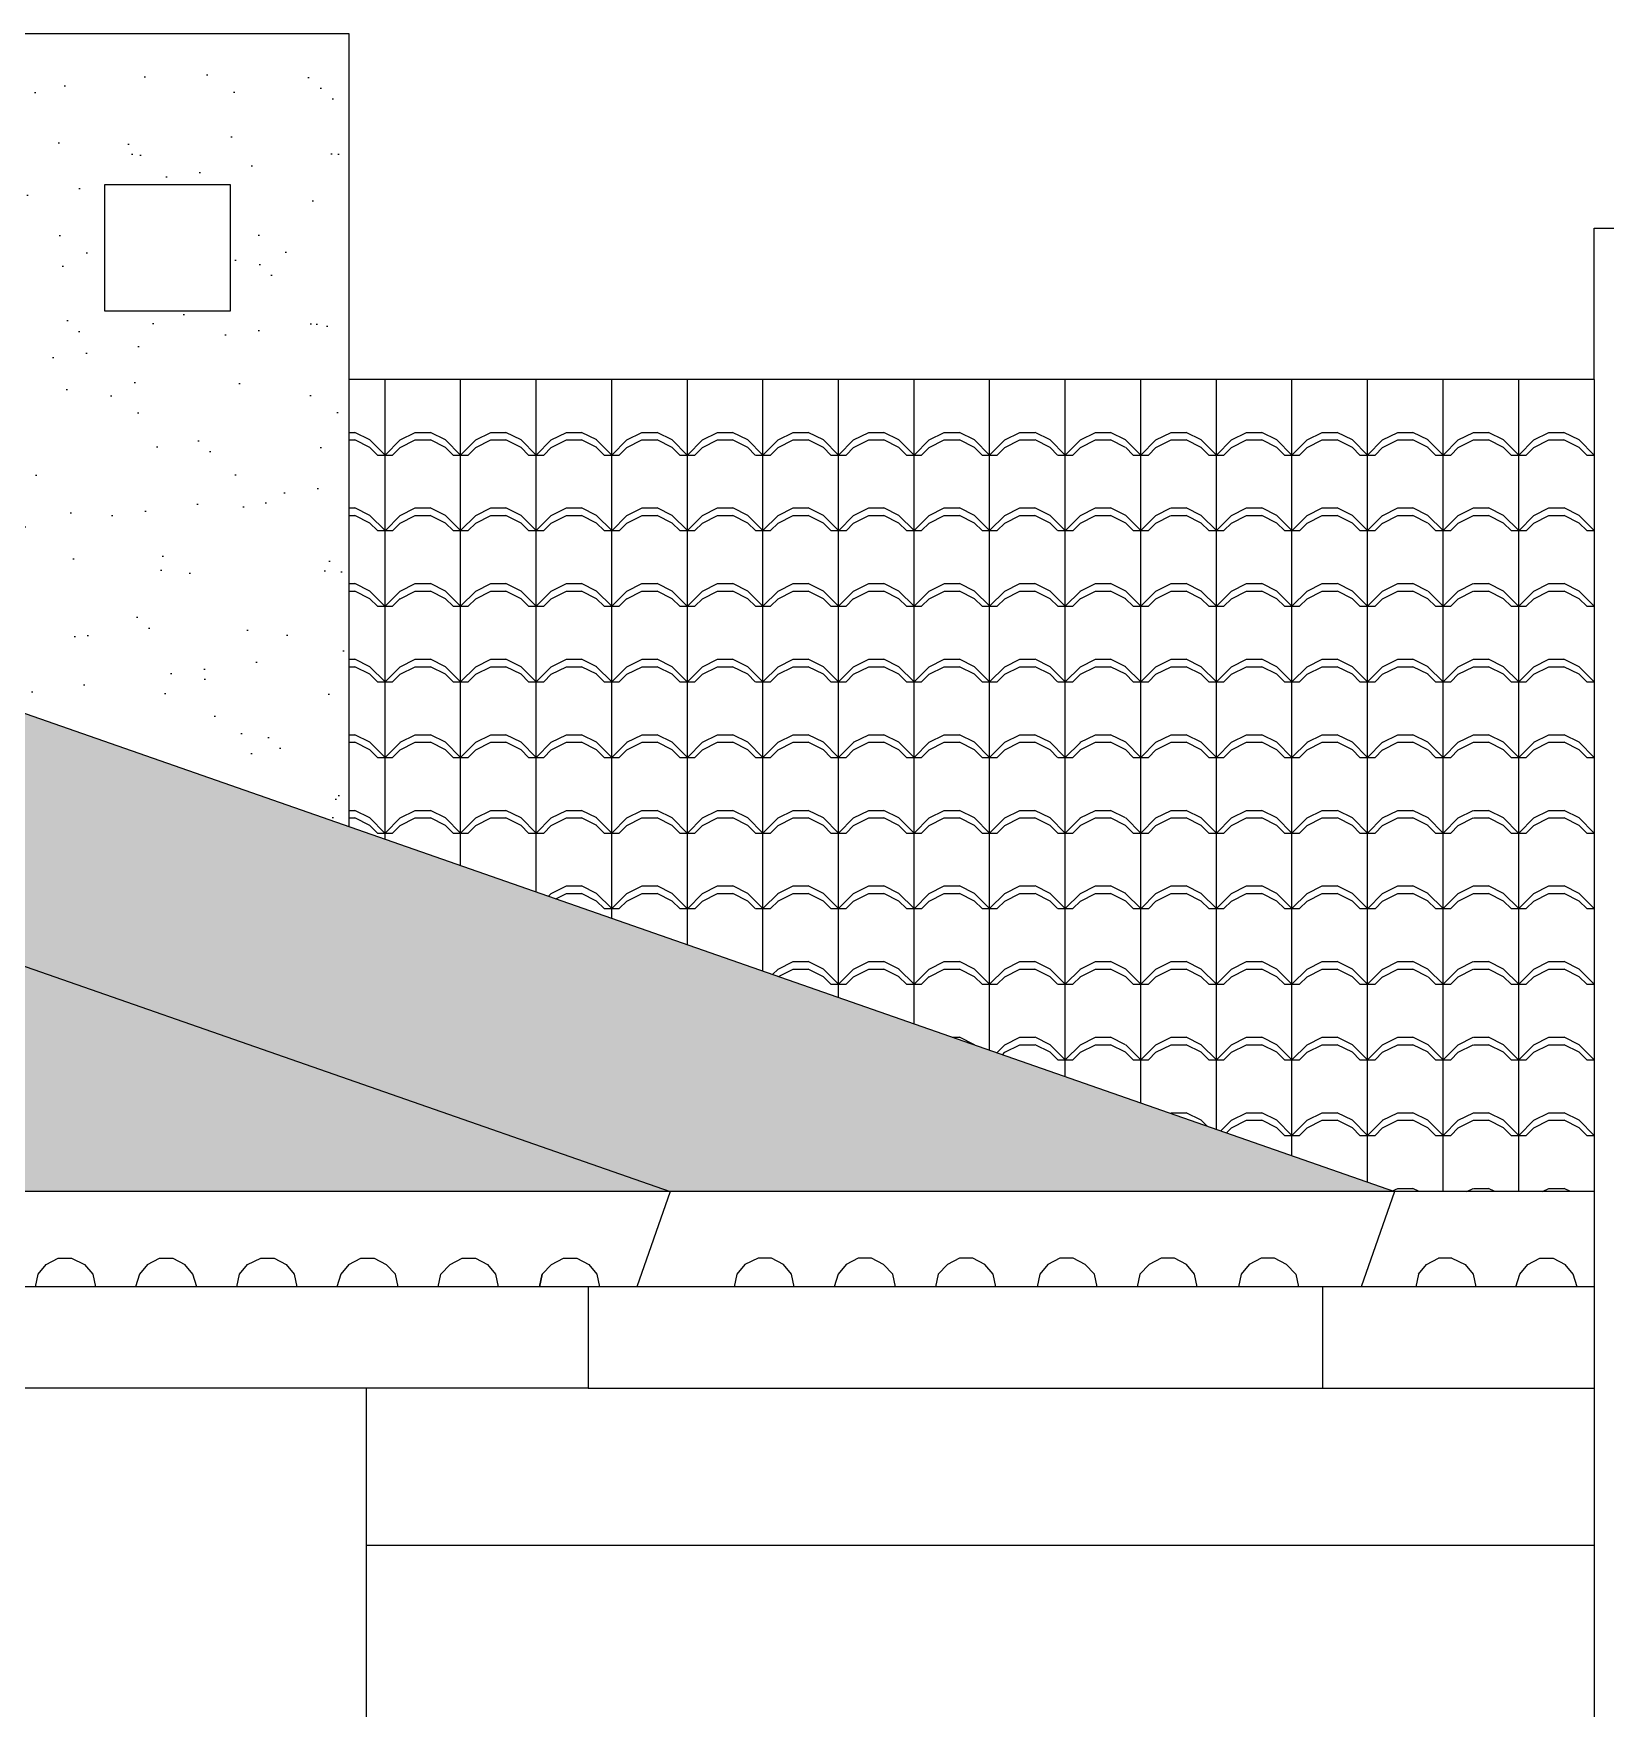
# Model space of a CAD drawing. Extents: x 500 to 638, y 181 to 267.
# Drawn here: x 608.106 to 611.226, y 231.122 to 234.445 of the extents above; entities that cross this region are included whole.
import ezdxf

# ---------------------------------------------------------------- set-up
doc = ezdxf.new("R2010")
doc.units = 0
doc.header["$LTSCALE"] = 7
for name, color, linetype in [('ALVENARIA', 7, 'CONTINUOUS'), ('ALVENARIA1', 44, 'CONTINUOUS'), ('COTA', 1, 'CONTINUOUS'), ('HATCH', 30, 'CONTINUOUS'), ('LINVISTA', 13, 'CONTINUOUS')]:
    doc.layers.add(name, color=color, linetype=linetype)

msp = doc.modelspace()

# ---------------------------------------------------------------- hatches: boundary and pattern name
at = {"layer": 'COTA'}
h = msp.add_hatch(dxfattribs=at)
h.set_pattern_fill('SPANTILE', color=256, scale=0.15, style=0)
h.set_pattern_definition([(0, (598.48835, 232.14769), (0, 0.15), [0.03, -0.12]), (0, (598.56335, 232.17769), (0, 0.15), [0.03, -0.12]), (0, (598.56335, 232.19269), (0, 0.15), [0.03, -0.12]), (90, (598.50335, 232.14769), (-0.15, 9e-18), [0.15]), (45, (598.50335, 232.14769), (0, 0.15), [0.0424264, -0.1697056]), (45, (598.51835, 232.14769), (0, 0.15), [0.0212132, -0.1909188]), (135, (598.50335, 232.14769), (-0.15, 0), [0.0424264, -0.1697056]), (135, (598.63835, 232.14769), (-0.15, 0), [0.0212132, -0.1909188]), (26.56505, (598.53335, 232.16269), (0.15, 1e-10), [0.03354, -0.3018702]), (153.43495, (598.47335, 232.16269), (-0.15, 1e-10), [0.03354, -0.3018702]), (26.56505, (598.53335, 232.17769), (0.15, 1e-10), [0.03354, -0.3018702]), (153.43495, (598.47335, 232.17769), (-0.15, 1e-10), [0.03354, -0.3018702])])
h.paths.add_polyline_path([(604.4271, 233.8719), (602.9314, 233.3478), (598.5034, 233.3478), (598.5034, 232.1477), (609.3695, 232.1477)])
h = msp.add_hatch(dxfattribs=at)
h.set_pattern_fill('SPANTILE', color=256, scale=0.15, style=0)
h.set_pattern_definition([(0, (611.18835, 233.75898), (0, 0.15), [0.03, -0.12]), (0, (611.26335, 233.78898), (0, 0.15), [0.03, -0.12]), (0, (611.26335, 233.80398), (0, 0.15), [0.03, -0.12]), (90, (611.20335, 233.75898), (-0.15, 9e-18), [0.15]), (45, (611.20335, 233.75898), (1e-17, 0.15), [0.0424264, -0.1697056]), (45, (611.21835, 233.75898), (1e-17, 0.15), [0.021213, -0.190919]), (135, (611.20335, 233.75898), (-0.15, 1e-17), [0.0424264, -0.1697056]), (135, (611.33835, 233.75898), (-0.15, 1e-17), [0.021213, -0.190919]), (26.565, (611.23335, 233.77398), (0.15, 1e-10), [0.03354, -0.30187]), (153.435, (611.17335, 233.77398), (-0.15, 1e-10), [0.03354, -0.30187]), (26.565, (611.23335, 233.78898), (0.15, 1e-10), [0.03354, -0.30187]), (153.435, (611.17335, 233.78898), (-0.15, 1e-10), [0.03354, -0.30187])])
h.paths.add_polyline_path([(610.8069, 232.1477), (611.2034, 232.1477), (611.2034, 233.759), (608.7315, 233.759), (608.7315, 232.8719)])
h = msp.add_hatch(dxfattribs=at)
h.set_pattern_fill('SPANTILE', color=256, scale=0.15, style=0)
h.set_pattern_definition([(0, (607.17579, 233.40954), (0, 0.15), [0.03, -0.12]), (0, (607.25079, 233.43954), (0, 0.15), [0.03, -0.12]), (0, (607.25079, 233.45454), (0, 0.15), [0.03, -0.12]), (90, (607.19079, 233.40954), (-0.15, 9e-18), [0.15]), (45, (607.19079, 233.40954), (1e-17, 0.15), [0.0424264, -0.1697056]), (45, (607.20579, 233.40954), (1e-17, 0.15), [0.021213, -0.190919]), (135, (607.19079, 233.40954), (-0.15, 1e-17), [0.0424264, -0.1697056]), (135, (607.32579, 233.40954), (-0.15, 1e-17), [0.021213, -0.190919]), (26.565, (607.22079, 233.42454), (0.15, 1e-10), [0.03354, -0.30187]), (153.435, (607.16079, 233.42454), (-0.15, 1e-10), [0.03354, -0.30187]), (26.565, (607.22079, 233.43954), (0.15, 1e-10), [0.03354, -0.30187]), (153.435, (607.16079, 233.43954), (-0.15, 1e-10), [0.03354, -0.30187])])
h.paths.add_polyline_path([(607.1908, 233.4095), (605.7525, 233.4095), (609.3695, 232.1477), (610.8069, 232.1477)])
at = {"layer": 'HATCH'}
h = msp.add_hatch(dxfattribs=at)
h.set_pattern_fill('AR-SAND', color=256, scale=0.005, style=0)
h.set_pattern_definition([(37.5, (-6.35145, 0), (-0.008000156, 0.24470662), [0, -0.19304, 0, -0.2159, 0, -0.206375]), (7.5, (-6.35145, 0), (0.22476164, 0.35841255), [0, -0.10414, 0, -0.17399, 0, -0.066675]), (327.5, (-6.50766, 0), (0.395496185, 0.00071859), [0, -0.0635, 0, -0.2286, 0, -0.29845]), (317.5, (-6.50766, 0), (0.38177823, 0.11146466), [0, -0.03175, 0, -0.14986, 0, -0.17145])])
h.paths.add_polyline_path([(605.433, 234.4455), (605.433, 233.521), (605.7525, 233.4095), (607.1908, 233.4095), (608.7315, 232.8719), (608.7315, 233.759), (608.7315, 234.4455)])
h.paths.add_polyline_path([(607.2027, 233.8955), (606.9527, 233.8955), (606.9527, 234.1455), (607.2027, 234.1455)], flags=16)
h.paths.add_polyline_path([(607.6437, 234.1455), (607.8937, 234.1455), (607.8937, 233.8955), (607.6437, 233.8955)], flags=16)
h.paths.add_polyline_path([(608.2468, 234.1455), (608.4968, 234.1455), (608.4968, 233.8955), (608.2468, 233.8955)], flags=16)
h.paths.add_polyline_path([(606.5832, 233.8955), (606.3332, 233.8955), (606.3332, 234.1455), (606.5832, 234.1455)], flags=16)
h.paths.add_polyline_path([(605.916, 233.8955), (605.666, 233.8955), (605.666, 234.1455), (605.916, 234.1455)], flags=16)

# ---------------------------------------------------------------- linework, layer by layer
at = {"layer": 'ALVENARIA'}
for p, q in [((611.2034, 233.759), (611.2034, 234.059)), ((611.2034, 234.059), (611.3534, 234.059)), ((604.4271, 233.8719), (609.3695, 232.1477)), ((611.2034, 233.759), (611.2034, 228.8463)), ((609.3695, 232.1477), (598.5034, 232.1477)), ((609.3695, 232.1477), (598.5034, 232.1477)), ((609.3695, 232.1477), (609.3033, 231.9589)), ((608.1306, 232.003), (608.1544, 232.0153)), ((608.1544, 232.0153), (608.1809, 232.0153)), ((608.1809, 232.0153), (608.2073, 232.003)), ((608.3318, 232.003), (608.3556, 232.0153)), ((608.3556, 232.0153), (608.382, 232.0153)), ((608.382, 232.0153), (608.4059, 232.003)), ((608.5303, 232.003), (608.5568, 232.0153)), ((608.5568, 232.0153), (608.5832, 232.0153)), ((608.5832, 232.0153), (608.6071, 232.003)), ((608.7315, 232.003), (608.7553, 232.0153)), ((608.7553, 232.0153), (608.7818, 232.0153)), ((608.7818, 232.0153), (608.8056, 232.003)), ((608.9327, 232.003), (608.9565, 232.0153)), ((608.9565, 232.0153), (608.983, 232.0153)), ((608.983, 232.0153), (609.0068, 232.003)), ((609.1339, 232.003), (609.1577, 232.0153)), ((609.1339, 232.003), (609.1577, 232.0153)), ((609.1577, 232.0153), (609.1842, 232.0153)), ((609.1577, 232.0153), (609.1842, 232.0153)), ((609.1842, 232.0153), (609.208, 232.003)), ((609.1842, 232.0153), (609.208, 232.003)), ((608.1094, 231.9589), (608.1147, 231.9836)), ((608.1147, 231.9836), (608.1306, 232.003)), ((608.2073, 232.003), (608.2232, 231.9836)), ((608.2232, 231.9836), (608.2285, 231.9589)), ((608.3159, 231.9836), (608.3079, 231.9589)), ((608.3318, 232.003), (608.3159, 231.9836)), ((608.4218, 231.9836), (608.4059, 232.003)), ((608.4297, 231.9589), (608.4218, 231.9836)), ((608.5091, 231.9589), (608.5144, 231.9836)), ((608.5144, 231.9836), (608.5303, 232.003)), ((608.6071, 232.003), (608.6229, 231.9836)), ((608.6229, 231.9836), (608.6282, 231.9589)), ((608.7156, 231.9836), (608.7077, 231.9589)), ((608.7315, 232.003), (608.7156, 231.9836)), ((608.8241, 231.9836), (608.8056, 232.003)), ((608.8294, 231.9589), (608.8241, 231.9836)), ((608.9089, 231.9589), (608.9141, 231.9836)), ((608.9141, 231.9836), (608.9327, 232.003)), ((609.0068, 232.003), (609.0227, 231.9836)), ((609.0227, 231.9836), (609.028, 231.9589)), ((609.1153, 231.9836), (609.11, 231.9589)), ((609.11, 231.9589), (609.1153, 231.9836)), ((609.11, 231.9589), (609.1153, 231.9836)), ((609.1153, 231.9836), (609.1339, 232.003)), ((609.1153, 231.9836), (609.1339, 232.003)), ((609.208, 232.003), (609.2239, 231.9836)), ((609.208, 232.003), (609.2239, 231.9836)), ((609.2239, 231.9836), (609.2292, 231.9589)), ((609.2239, 231.9836), (609.2292, 231.9589)), ((609.3033, 231.9589), (598.5078, 231.9589)), ((609.2066, 231.9589), (609.2066, 231.7577)), ((609.2066, 231.7577), (598.5078, 231.7577)), ((608.7659, 231.7577), (608.7659, 228.8463)), ((608.7659, 231.4463), (611.2034, 231.4463))]:
    msp.add_line(p, q, dxfattribs=at)
at = {"layer": 'ALVENARIA1'}
for p, q in [((605.433, 234.4455), (608.7315, 234.4455)), ((608.7315, 234.4455), (608.7315, 232.8713)), ((611.2034, 233.759), (608.7315, 233.759)), ((607.1908, 233.4095), (610.8069, 232.1477)), ((611.2034, 232.1477), (609.3695, 232.1477)), ((611.159, 232.1477), (609.4408, 232.1477)), ((610.8069, 232.1477), (610.7407, 231.9589)), ((609.5442, 232.0153), (609.5177, 232.003)), ((609.5707, 232.0153), (609.5442, 232.0153)), ((609.5945, 232.003), (609.5707, 232.0153)), ((609.7427, 232.0153), (609.7189, 232.003)), ((609.7692, 232.0153), (609.7427, 232.0153)), ((609.793, 232.003), (609.7692, 232.0153)), ((609.9439, 232.0153), (609.9201, 232.003)), ((609.9704, 232.0153), (609.9439, 232.0153)), ((609.9942, 232.003), (609.9704, 232.0153)), ((610.1425, 232.0153), (610.1186, 232.003)), ((610.1689, 232.0153), (610.1425, 232.0153)), ((610.1928, 232.003), (610.1689, 232.0153)), ((610.3437, 232.0153), (610.3198, 232.003)), ((610.3701, 232.0153), (610.3437, 232.0153)), ((610.394, 232.003), (610.3701, 232.0153)), ((610.5422, 232.0153), (610.5184, 232.003)), ((610.5687, 232.0153), (610.5422, 232.0153)), ((610.5925, 232.003), (610.5687, 232.0153)), ((610.8705, 232.003), (610.8943, 232.0153)), ((610.9208, 232.0153), (610.8943, 232.0153)), ((610.9208, 232.0153), (610.9472, 232.003)), ((611.0716, 232.003), (611.0955, 232.0153)), ((611.0955, 232.0153), (611.1219, 232.0153)), ((611.1219, 232.0153), (611.1458, 232.003)), ((609.5018, 231.9836), (609.4965, 231.9589)), ((609.5177, 232.003), (609.5018, 231.9836)), ((609.6104, 231.9836), (609.5945, 232.003)), ((609.6157, 231.9589), (609.6104, 231.9836)), ((609.703, 231.9836), (609.6951, 231.9589)), ((609.7189, 232.003), (609.703, 231.9836)), ((609.8116, 231.9836), (609.793, 232.003)), ((609.8169, 231.9589), (609.8116, 231.9836)), ((609.9016, 231.9836), (609.8963, 231.9589)), ((609.9201, 232.003), (609.9016, 231.9836)), ((610.0101, 231.9836), (609.9942, 232.003)), ((610.0154, 231.9589), (610.0101, 231.9836)), ((610.1028, 231.9836), (610.0975, 231.9589)), ((610.1186, 232.003), (610.1028, 231.9836)), ((610.2113, 231.9836), (610.1928, 232.003)), ((610.2166, 231.9589), (610.2113, 231.9836)), ((610.3013, 231.9836), (610.296, 231.9589)), ((610.3198, 232.003), (610.3013, 231.9836)), ((610.4098, 231.9836), (610.394, 232.003)), ((610.4151, 231.9589), (610.4098, 231.9836)), ((610.5025, 231.9836), (610.4972, 231.9589)), ((610.5184, 232.003), (610.5025, 231.9836)), ((610.5925, 232.003), (610.611, 231.9836)), ((610.611, 231.9836), (610.6163, 231.9589)), ((610.8546, 231.9836), (610.8493, 231.9589)), ((610.8546, 231.9836), (610.8705, 232.003)), ((610.9472, 232.003), (610.9631, 231.9836)), ((610.9631, 231.9836), (610.9684, 231.9589)), ((611.0478, 231.9589), (611.0558, 231.9836)), ((611.0558, 231.9836), (611.0716, 232.003)), ((611.1617, 231.9836), (611.1458, 232.003)), ((611.1696, 231.9589), (611.1617, 231.9836)), ((611.2034, 231.9589), (609.3033, 231.9589)), ((610.664, 231.9589), (610.664, 231.7577)), ((609.2066, 231.7577), (611.2034, 231.7577))]:
    msp.add_line(p, q, dxfattribs=at)
msp.add_lwpolyline([(608.2468, 233.8955), (608.4968, 233.8955), (608.4968, 234.1455), (608.2468, 234.1455)], close=True, dxfattribs=at)
at = {"layer": 'LINVISTA'}
for p, q in [((604.4271, 233.8719), (609.3695, 232.1477)), ((611.2034, 233.759), (608.7315, 233.759)), ((608.7315, 233.759), (608.7315, 232.8713)), ((607.1908, 233.4095), (610.8069, 232.1477))]:
    msp.add_line(p, q, dxfattribs=at)

doc.saveas('drawing.dxf')
